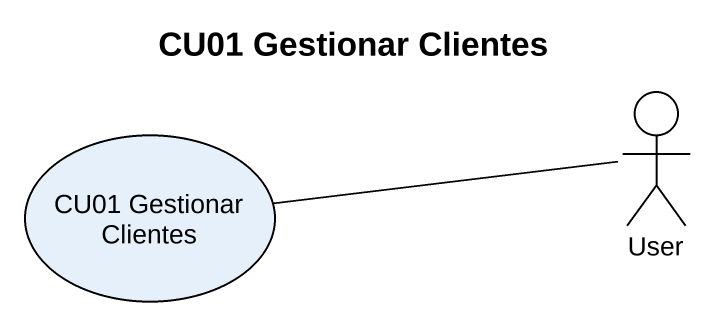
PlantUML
@startuml
title CU01 Gestionar Clientes
usecase "CU01 Gestionar Clientes" as CU01_Gestionar_Clientes
actor User
User -left- CU01_Gestionar_Clientes
@enduml
